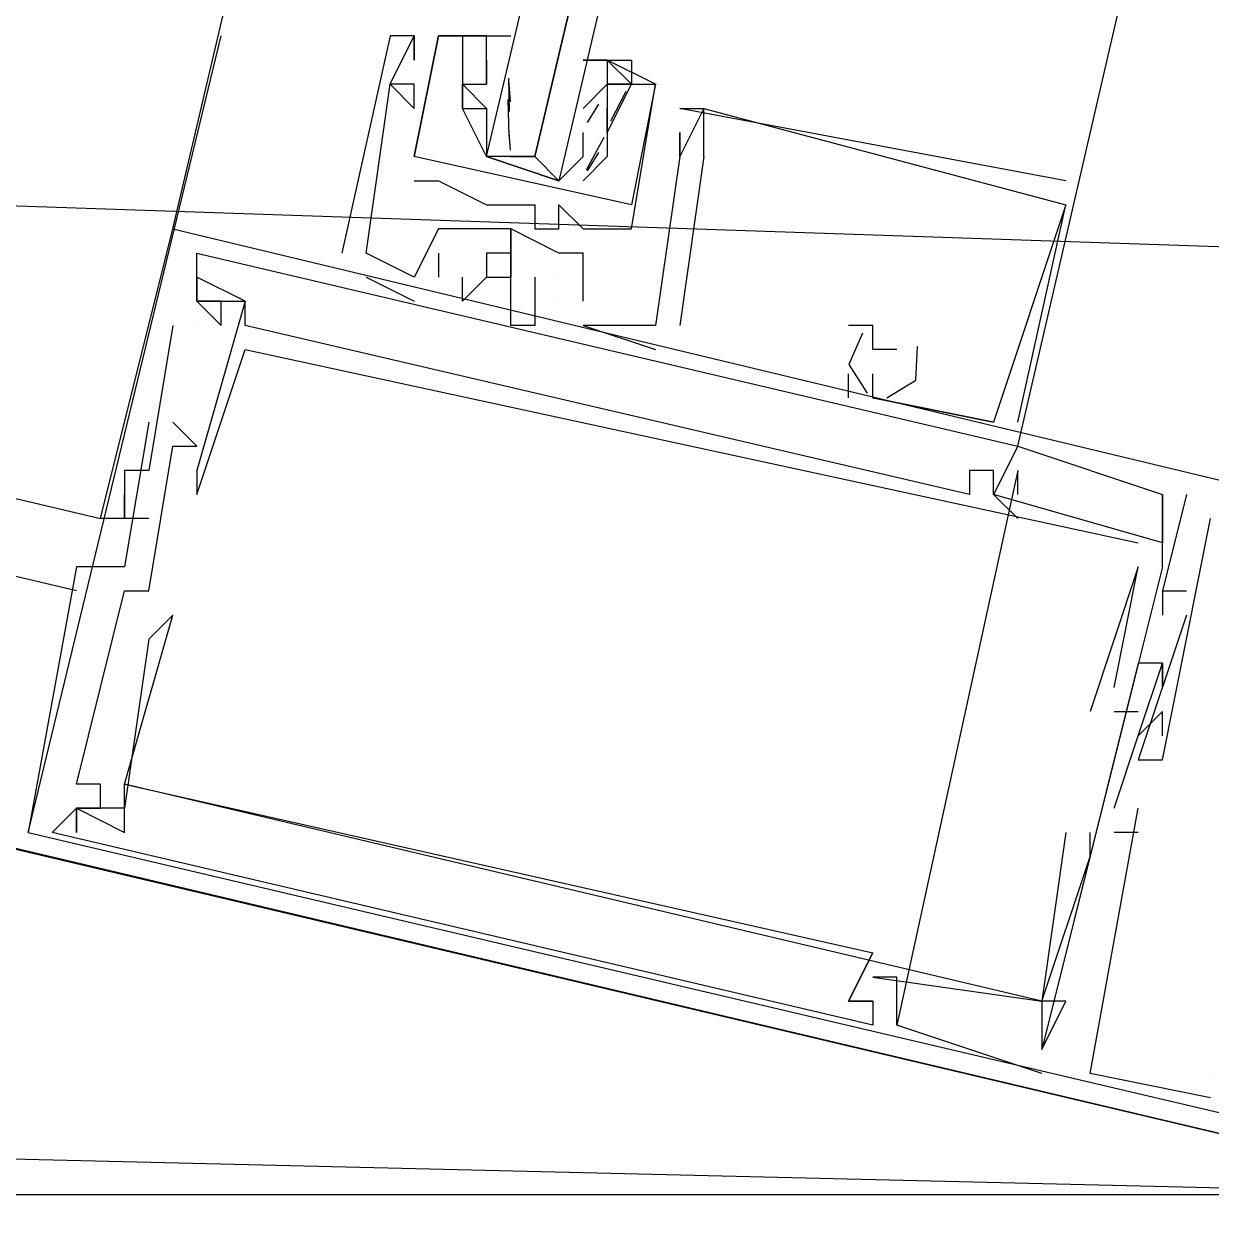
# Model space of a CAD drawing. Header units: feet. Extents: x -84 to 198, y -22 to 181.
# Drawn here: x 119.038 to 119.694, y 40.873 to 41.531 of the extents above; entities that cross this region are included whole.
import ezdxf

# ---------------------------------------------------------------- set-up
doc = ezdxf.new("R2010")
doc.units = ezdxf.units.FT
for name, color, linetype in [('A-AREA-UNIDAD', 30, 'CONTINUOUS'), ('A-LINEA', 7, 'CONTINUOUS'), ('A-MURO-CONCRETO', 8, 'CONTINUOUS')]:
    doc.layers.add(name, color=color, linetype=linetype)

msp = doc.modelspace()

# ---------------------------------------------------------------- linework, layer by layer
at = {"layer": 'A-AREA-UNIDAD'}
msp.add_lwpolyline([(106.912, 44.2844), (118.752, 41.44), (119.808, 41.4044), (119.84, 40.32), (119.392, 38.56), (125.872, 37.0489), (126.032, 36.8), (128.192, 40.8), (129.792, 45.4933), (130.48, 49.2444), (130.64, 53.8844), (130.32, 57.0844), (129.28, 61.8489), (128.928, 64.9244), (128.992, 69.2444), (129.6, 72.8889), (128.8, 72.8889), (118.048, 75.4133), (118, 75.6444), (117.472, 75.7689), (116.24, 75.68), (104.08, 78.5244)], dxfattribs=at)
at = {"layer": 'A-LINEA'}
for p, q in [((119.12, 41.4178), (120.8533, 48.7911)), ((106.2933, 44.2844), (119.08, 41.2578)), ((119.0667, 41.2178), (106.2267, 44.2444)), ((119.04, 41.0844), (119.1467, 41.5244)), ((119.24, 41.5244), (119.24, 41.5244)), ((119.24, 41.5244), (119.24, 41.5244)), ((119.24, 41.5244), (119.24, 41.5244)), ((119.2533, 41.5244), (119.2533, 41.5244)), ((119.2533, 41.5244), (119.2533, 41.5244)), ((119.2533, 41.5244), (119.2533, 41.5244)), ((119.2533, 41.5244), (119.2533, 41.5244)), ((119.2533, 41.5244), (119.2533, 41.5244)), ((119.2533, 41.5244), (119.2533, 41.5244)), ((119.2667, 41.5244), (119.2667, 41.5244)), ((119.2667, 41.5244), (119.2667, 41.5244)), ((119.2667, 41.5244), (119.2667, 41.5244)), ((119.2667, 41.5244), (119.2667, 41.5244)), ((119.28, 41.5244), (119.28, 41.5244)), ((119.28, 41.5244), (119.28, 41.5244)), ((119.2933, 41.5244), (119.2933, 41.5244)), ((119.2933, 41.5244), (119.2933, 41.5244)), ((119.2533, 41.5111), (119.2533, 41.5111)), ((119.2533, 41.5111), (119.2533, 41.5111)), ((119.2533, 41.5111), (119.2533, 41.5111)), ((119.2933, 41.5111), (119.2933, 41.5111)), ((119.2933, 41.5111), (119.2933, 41.4978)), ((119.2933, 41.5111), (119.2933, 41.5111)), ((119.3067, 41.5111), (119.3067, 41.5111)), ((119.36, 41.5111), (119.36, 41.5111)), ((119.36, 41.5111), (119.36, 41.5111)), ((119.3065, 41.488), (119.3055, 41.4999)), ((119.3059, 41.4827), (119.3056, 41.501)), ((119.24, 41.4978), (119.24, 41.4978)), ((119.24, 41.4978), (119.24, 41.4978)), ((119.24, 41.4978), (119.24, 41.4978)), ((119.24, 41.4978), (119.24, 41.4978)), ((119.24, 41.4978), (119.24, 41.4978)), ((119.24, 41.4978), (119.24, 41.4978)), ((119.2533, 41.4978), (119.2533, 41.4978)), ((119.2533, 41.4978), (119.2533, 41.4978)), ((119.2533, 41.4978), (119.2533, 41.4978)), ((119.28, 41.4978), (119.28, 41.4978)), ((119.28, 41.4978), (119.28, 41.4978)), ((119.2933, 41.4978), (119.2933, 41.4978)), ((119.2933, 41.4978), (119.2933, 41.4978)), ((119.3067, 41.4978), (119.3067, 41.4978)), ((119.3467, 41.4844), (119.36, 41.4978)), ((119.36, 41.4978), (119.36, 41.4978)), ((119.36, 41.4978), (119.36, 41.4978)), ((119.36, 41.4978), (119.36, 41.4978)), ((119.3703, 41.4937), (119.3618, 41.4774)), ((119.3733, 41.4978), (119.3733, 41.4978)), ((119.3733, 41.4978), (119.3733, 41.4978)), ((119.3867, 41.4978), (119.3867, 41.4978)), ((119.3867, 41.4978), (119.3867, 41.4978)), ((119.3867, 41.4978), (119.3867, 41.4978)), ((119.3867, 41.4978), (119.3867, 41.4978)), ((119.3058, 41.4689), (119.3052, 41.4893)), ((119.3551, 41.4867), (119.3489, 41.4765)), ((119.2533, 41.4844), (119.2533, 41.4844)), ((119.2533, 41.4844), (119.2533, 41.4844)), ((119.2533, 41.4844), (119.2533, 41.4844)), ((119.28, 41.4844), (119.28, 41.4844)), ((119.28, 41.4844), (119.28, 41.4844)), ((119.3467, 41.4844), (119.3467, 41.4844)), ((119.36, 41.4844), (119.36, 41.4844)), ((119.36, 41.4844), (119.36, 41.4844)), ((119.36, 41.4844), (119.36, 41.4844)), ((119.36, 41.4844), (119.36, 41.4844)), ((119.4, 41.4844), (119.4, 41.4844)), ((119.4, 41.4844), (119.4, 41.4844)), ((119.4, 41.4844), (119.4, 41.4844)), ((119.4133, 41.4844), (119.4133, 41.4844)), ((119.4133, 41.4844), (119.4133, 41.4844)), ((119.4133, 41.4844), (119.4133, 41.4844)), ((119.4133, 41.4844), (119.4133, 41.4844)), ((119.4133, 41.4844), (119.4133, 41.4844)), ((119.4133, 41.4844), (119.4133, 41.4844)), ((119.3065, 41.4613), (119.3055, 41.4732)), ((119.2933, 41.4711), (119.2933, 41.4711)), ((119.358, 41.4683), (119.3484, 41.4503)), ((119.36, 41.4711), (119.36, 41.4711)), ((119.36, 41.4711), (119.36, 41.4711)), ((119.36, 41.4711), (119.36, 41.4711)), ((119.36, 41.4711), (119.36, 41.4711)), ((119.36, 41.4711), (119.36, 41.4711)), ((119.36, 41.4711), (119.36, 41.4711)), ((119.4, 41.4711), (119.4, 41.4711)), ((119.4, 41.4711), (119.4, 41.4711)), ((119.4, 41.4711), (119.4, 41.4711)), ((119.3551, 41.46), (119.3489, 41.4498)), ((119.2533, 41.4578), (119.2533, 41.4578)), ((119.2533, 41.4578), (119.2533, 41.4578)), ((119.2533, 41.4578), (119.2533, 41.4578)), ((119.2533, 41.4578), (119.2533, 41.4578)), ((119.3067, 41.4578), (119.32, 41.4578)), ((119.3467, 41.4578), (119.3467, 41.4578)), ((119.36, 41.4578), (119.36, 41.4578)), ((119.36, 41.4578), (119.36, 41.4578)), ((119.36, 41.4578), (119.36, 41.4578)), ((119.36, 41.4578), (119.36, 41.4578)), ((119.4133, 41.4578), (119.4, 41.3644)), ((119.4, 41.4578), (119.4, 41.4578)), ((119.4, 41.4578), (119.4, 41.4578)), ((119.4, 41.4578), (119.4, 41.4578)), ((119.4133, 41.4578), (119.4, 41.3644)), ((119.4, 41.4578), (119.4, 41.4578)), ((119.4, 41.4578), (119.4, 41.4578)), ((119.4, 41.4578), (119.4, 41.4578)), ((119.4133, 41.4578), (119.4, 41.3644)), ((119.4, 41.4578), (119.4, 41.4578)), ((119.4, 41.4578), (119.4, 41.4578)), ((119.4, 41.4578), (119.4, 41.4578)), ((119.4133, 41.4578), (119.4133, 41.4578)), ((119.4133, 41.4578), (119.4133, 41.4578)), ((119.4133, 41.4578), (119.4133, 41.4578)), ((119.2533, 41.4444), (119.2533, 41.4444)), ((119.2533, 41.4444), (119.2533, 41.4444)), ((119.2667, 41.4444), (119.2667, 41.4444)), ((119.2667, 41.4444), (119.2667, 41.4444)), ((119.6133, 41.4444), (119.6133, 41.4444)), ((119.6133, 41.4444), (119.6133, 41.4444)), ((119.6133, 41.4444), (119.6133, 41.4444)), ((119.2933, 41.4311), (119.2933, 41.4311)), ((119.2933, 41.4311), (119.2933, 41.4311)), ((119.32, 41.4311), (119.32, 41.4311)), ((119.32, 41.4311), (119.32, 41.4311)), ((119.3333, 41.4311), (119.3333, 41.4311)), ((119.3333, 41.4311), (119.3333, 41.4311)), ((119.5867, 41.3111), (119.6133, 41.4311)), ((119.5867, 41.3111), (119.6133, 41.4311)), ((119.5867, 41.3111), (119.6133, 41.4311)), ((119.6133, 41.4311), (119.6133, 41.4311)), ((119.6133, 41.4311), (119.6133, 41.4311)), ((119.6133, 41.4311), (119.6133, 41.4311)), ((119.6133, 41.4311), (119.6133, 41.4311)), ((119.6133, 41.4311), (119.6133, 41.4311)), ((119.6133, 41.4311), (119.6133, 41.4311)), ((119.12, 41.4178), (119.12, 41.4178)), ((119.12, 41.4178), (119.12, 41.4178)), ((119.12, 41.4178), (119.12, 41.4178)), ((119.2667, 41.4178), (119.2667, 41.4178)), ((119.2667, 41.4178), (119.2667, 41.4178)), ((119.2667, 41.4178), (119.2667, 41.4178)), ((119.28, 41.4178), (119.28, 41.4178)), ((119.28, 41.4178), (119.28, 41.4178)), ((119.28, 41.4178), (119.28, 41.4178)), ((119.3067, 41.4178), (119.3067, 41.4178)), ((119.3067, 41.4178), (119.3067, 41.4178)), ((119.3067, 41.4178), (119.3067, 41.4178)), ((119.3067, 41.4178), (119.3067, 41.4178)), ((119.3067, 41.4178), (119.3067, 41.4178)), ((119.3067, 41.4178), (119.3067, 41.4178)), ((119.32, 41.4178), (119.32, 41.4178)), ((119.32, 41.4178), (119.32, 41.4178)), ((119.3333, 41.4178), (119.3333, 41.4178)), ((119.3333, 41.4178), (119.3333, 41.4178)), ((119.3467, 41.4178), (119.3467, 41.4178)), ((119.3467, 41.4178), (119.3467, 41.4178)), ((119.3733, 41.4178), (119.3733, 41.4178)), ((119.3733, 41.4178), (119.3733, 41.4178)), ((119.2133, 41.4044), (119.2133, 41.4044)), ((119.2133, 41.4044), (119.2133, 41.4044)), ((119.2133, 41.4044), (119.2133, 41.4044)), ((119.2267, 41.4044), (119.2267, 41.4044)), ((119.2267, 41.4044), (119.2267, 41.4044)), ((119.2267, 41.4044), (119.2267, 41.4044)), ((119.2667, 41.4044), (119.2667, 41.3911)), ((119.2667, 41.4044), (119.2667, 41.4044)), ((119.2667, 41.4044), (119.2667, 41.3911)), ((119.2667, 41.4044), (119.2667, 41.4044)), ((119.2667, 41.4044), (119.2667, 41.3911)), ((119.2667, 41.4044), (119.2667, 41.4044)), ((119.3067, 41.4044), (119.3067, 41.4044)), ((119.3067, 41.4044), (119.3067, 41.4044)), ((119.3067, 41.4044), (119.3067, 41.4044)), ((119.3333, 41.4044), (119.3333, 41.4044)), ((119.3333, 41.4044), (119.3333, 41.4044)), ((119.3333, 41.4044), (119.3333, 41.4044)), ((119.3467, 41.4044), (119.3467, 41.4044)), ((119.3467, 41.4044), (119.3467, 41.4044)), ((119.3467, 41.4044), (119.3467, 41.4044)), ((119.1333, 41.3911), (119.1333, 41.3911)), ((119.1333, 41.3911), (119.1333, 41.3911)), ((119.1333, 41.3911), (119.1333, 41.3911)), ((119.2267, 41.3911), (119.2267, 41.3911)), ((119.2267, 41.3911), (119.2267, 41.3911)), ((119.2267, 41.3911), (119.2267, 41.3911)), ((119.2533, 41.3911), (119.2533, 41.3911)), ((119.2533, 41.3911), (119.2533, 41.3911)), ((119.2533, 41.3911), (119.2533, 41.3911)), ((119.2533, 41.3911), (119.2533, 41.3911)), ((119.2533, 41.3911), (119.2533, 41.3911)), ((119.2533, 41.3911), (119.2533, 41.3911)), ((119.2667, 41.3911), (119.2667, 41.3911)), ((119.2667, 41.3911), (119.2667, 41.3911)), ((119.2667, 41.3911), (119.2667, 41.3911)), ((119.28, 41.3911), (119.28, 41.3911)), ((119.28, 41.3911), (119.28, 41.3911)), ((119.28, 41.3911), (119.28, 41.3911)), ((119.2933, 41.3911), (119.2933, 41.3911)), ((119.2933, 41.3911), (119.2933, 41.3911)), ((119.2933, 41.3911), (119.2933, 41.3911)), ((119.3067, 41.3911), (119.3067, 41.3911)), ((119.3067, 41.3911), (119.3067, 41.3911)), ((119.3067, 41.3911), (119.3067, 41.3911)), ((119.32, 41.3911), (119.32, 41.3911)), ((119.32, 41.3911), (119.32, 41.3911)), ((119.32, 41.3911), (119.32, 41.3911)), ((119.3333, 41.3911), (119.3333, 41.3911)), ((119.3333, 41.3911), (119.3333, 41.3911)), ((119.3333, 41.3911), (119.3333, 41.3911)), ((119.1333, 41.3778), (119.1333, 41.3778)), ((119.1333, 41.3778), (119.1333, 41.3778)), ((119.1333, 41.3778), (119.1333, 41.3778)), ((119.1333, 41.3778), (119.1333, 41.3778)), ((119.1333, 41.3778), (119.1333, 41.3778)), ((119.1333, 41.3778), (119.1333, 41.3778)), ((119.1333, 41.3778), (119.1333, 41.3778)), ((119.1333, 41.3778), (119.1333, 41.3778)), ((119.1333, 41.3778), (119.1333, 41.3778)), ((119.1467, 41.3778), (119.1467, 41.3778)), ((119.1467, 41.3778), (119.1467, 41.3778)), ((119.1467, 41.3778), (119.1467, 41.3778)), ((119.16, 41.3778), (119.16, 41.3778)), ((119.16, 41.3778), (119.16, 41.3778)), ((119.16, 41.3778), (119.16, 41.3778)), ((119.16, 41.3778), (119.16, 41.3778)), ((119.16, 41.3778), (119.16, 41.3778)), ((119.16, 41.3778), (119.16, 41.3778)), ((119.2533, 41.3778), (119.2533, 41.3778)), ((119.2533, 41.3778), (119.2533, 41.3778)), ((119.2533, 41.3778), (119.2533, 41.3778)), ((119.28, 41.3778), (119.28, 41.3778)), ((119.28, 41.3778), (119.28, 41.3778)), ((119.28, 41.3778), (119.28, 41.3778)), ((119.3067, 41.3778), (119.3067, 41.3778)), ((119.3067, 41.3778), (119.3067, 41.3778)), ((119.3067, 41.3778), (119.3067, 41.3778)), ((119.3333, 41.3778), (119.3333, 41.3778)), ((119.3333, 41.3778), (119.3333, 41.3778)), ((119.3333, 41.3778), (119.3333, 41.3778)), ((119.3333, 41.3778), (119.3333, 41.3778)), ((119.3333, 41.3778), (119.3333, 41.3778)), ((119.3333, 41.3778), (119.3333, 41.3778)), ((119.3467, 41.3778), (119.3467, 41.3778)), ((119.3467, 41.3778), (119.3467, 41.3778)), ((119.3467, 41.3778), (119.3467, 41.3778)), ((119.12, 41.3644), (119.12, 41.3644)), ((119.12, 41.3644), (119.12, 41.3644)), ((119.12, 41.3644), (119.12, 41.3644)), ((119.1333, 41.3644), (119.1333, 41.3644)), ((119.1333, 41.3644), (119.1333, 41.3644)), ((119.1333, 41.3644), (119.1333, 41.3644)), ((119.1467, 41.3644), (119.1467, 41.3644)), ((119.1467, 41.3644), (119.1467, 41.3644)), ((119.1467, 41.3644), (119.1467, 41.3644)), ((119.16, 41.3644), (119.16, 41.3644)), ((119.16, 41.3644), (119.16, 41.3644)), ((119.16, 41.3644), (119.16, 41.3644)), ((119.3067, 41.3644), (119.3067, 41.3644)), ((119.3067, 41.3644), (119.3067, 41.3644)), ((119.3067, 41.3644), (119.3067, 41.3644)), ((119.32, 41.3644), (119.32, 41.3644)), ((119.32, 41.3644), (119.32, 41.3644)), ((119.32, 41.3644), (119.32, 41.3644)), ((119.3467, 41.3644), (119.3467, 41.3644)), ((119.3467, 41.3644), (119.3467, 41.3644)), ((119.3467, 41.3644), (119.3467, 41.3644)), ((119.3467, 41.3644), (119.3467, 41.3644)), ((119.3467, 41.3644), (119.3467, 41.3644)), ((119.3467, 41.3644), (119.3467, 41.3644)), ((119.3867, 41.3644), (119.3867, 41.3644)), ((119.3867, 41.3644), (119.3867, 41.3644)), ((119.3867, 41.3644), (119.3867, 41.3644)), ((119.3867, 41.3644), (119.3867, 41.3644)), ((119.3867, 41.3644), (119.3867, 41.3644)), ((119.3867, 41.3644), (119.3867, 41.3644)), ((119.4, 41.3644), (119.4, 41.3644)), ((119.4, 41.3644), (119.4, 41.3644)), ((119.4, 41.3644), (119.4, 41.3644)), ((119.4933, 41.3644), (119.4933, 41.3644)), ((119.4933, 41.3644), (119.4933, 41.3644)), ((119.4933, 41.3644), (119.4933, 41.3644)), ((119.5067, 41.3644), (119.5067, 41.3644)), ((119.5067, 41.3644), (119.5067, 41.3644)), ((119.5067, 41.3644), (119.5067, 41.3644)), ((119.16, 41.3511), (119.16, 41.3511)), ((119.16, 41.3511), (119.16, 41.3511)), ((119.16, 41.3511), (119.16, 41.3511)), ((119.3867, 41.3511), (119.3867, 41.3511)), ((119.3867, 41.3511), (119.3867, 41.3511)), ((119.3867, 41.3511), (119.3867, 41.3511)), ((119.5067, 41.3511), (119.5067, 41.3511)), ((119.5067, 41.3511), (119.5067, 41.3511)), ((119.5067, 41.3511), (119.5067, 41.3511)), ((119.52, 41.3511), (119.52, 41.3511)), ((119.52, 41.3511), (119.52, 41.3511)), ((119.52, 41.3511), (119.52, 41.3511)), ((119.4933, 41.3244), (119.4933, 41.3378)), ((119.4933, 41.3378), (119.4933, 41.3378)), ((119.4933, 41.3244), (119.4933, 41.3378)), ((119.4933, 41.3378), (119.4933, 41.3378)), ((119.4933, 41.3244), (119.4933, 41.3378)), ((119.4933, 41.3378), (119.4933, 41.3378)), ((119.5067, 41.3378), (119.5067, 41.3378)), ((119.5067, 41.3378), (119.5067, 41.3378)), ((119.5067, 41.3378), (119.5067, 41.3378)), ((119.4933, 41.3244), (119.4933, 41.3244)), ((119.4933, 41.3244), (119.4933, 41.3244)), ((119.4933, 41.3244), (119.4933, 41.3244)), ((119.5067, 41.3244), (119.5733, 41.3111)), ((119.5067, 41.3244), (119.5067, 41.3244)), ((119.5067, 41.3244), (119.5067, 41.3244)), ((119.5067, 41.3244), (119.5733, 41.3111)), ((119.5067, 41.3244), (119.5067, 41.3244)), ((119.5067, 41.3244), (119.5067, 41.3244)), ((119.5067, 41.3244), (119.5733, 41.3111)), ((119.5067, 41.3244), (119.5067, 41.3244)), ((119.5067, 41.3244), (119.5067, 41.3244)), ((119.1067, 41.3111), (119.1067, 41.3111)), ((119.1067, 41.3111), (119.1067, 41.3111)), ((119.1067, 41.3111), (119.1067, 41.3111)), ((119.12, 41.3111), (119.12, 41.3111)), ((119.12, 41.3111), (119.12, 41.3111)), ((119.12, 41.3111), (119.12, 41.3111)), ((119.5733, 41.3111), (119.5733, 41.3111)), ((119.5733, 41.3111), (119.5733, 41.3111)), ((119.5733, 41.3111), (119.5733, 41.3111)), ((119.5733, 41.3111), (119.5733, 41.3111)), ((119.5733, 41.3111), (119.5733, 41.3111)), ((119.5733, 41.3111), (119.5733, 41.3111)), ((119.5867, 41.3111), (119.5867, 41.3111)), ((119.5867, 41.3111), (119.5867, 41.3111)), ((119.5867, 41.3111), (119.5867, 41.3111)), ((119.12, 41.2978), (119.12, 41.2978)), ((119.12, 41.2978), (119.12, 41.2978)), ((119.12, 41.2978), (119.12, 41.2978)), ((119.1333, 41.2978), (119.1333, 41.2978)), ((119.1333, 41.2978), (119.1333, 41.2978)), ((119.1333, 41.2978), (119.1333, 41.2978)), ((119.5867, 41.2978), (119.6667, 41.2711)), ((119.5867, 41.2978), (119.5867, 41.2978)), ((119.5867, 41.2978), (119.5867, 41.2978)), ((119.5867, 41.2978), (119.6667, 41.2711)), ((119.5867, 41.2978), (119.5867, 41.2978)), ((119.5867, 41.2978), (119.5867, 41.2978)), ((119.5867, 41.2978), (119.6667, 41.2711)), ((119.5867, 41.2978), (119.5867, 41.2978)), ((119.5867, 41.2978), (119.5867, 41.2978)), ((119.0933, 41.2844), (119.0933, 41.2844)), ((119.0933, 41.2844), (119.0933, 41.2844)), ((119.0933, 41.2844), (119.0933, 41.2844)), ((119.1067, 41.2844), (119.1067, 41.2844)), ((119.1067, 41.2844), (119.1067, 41.2844)), ((119.1067, 41.2844), (119.1067, 41.2844)), ((119.1333, 41.2844), (119.1333, 41.2844)), ((119.1333, 41.2844), (119.1333, 41.2844)), ((119.1333, 41.2844), (119.1333, 41.2844)), ((119.5867, 41.2844), (119.52, 40.9778)), ((119.5867, 41.2844), (119.52, 40.9778)), ((119.5867, 41.2844), (119.52, 40.9778)), ((119.56, 41.2844), (119.56, 41.2844)), ((119.56, 41.2844), (119.56, 41.2844)), ((119.56, 41.2844), (119.56, 41.2844)), ((119.5733, 41.2844), (119.5733, 41.2844)), ((119.5733, 41.2844), (119.5733, 41.2844)), ((119.5733, 41.2844), (119.5733, 41.2844)), ((119.5733, 41.2844), (119.5733, 41.2844)), ((119.5733, 41.2844), (119.5733, 41.2844)), ((119.5733, 41.2844), (119.5733, 41.2844)), ((119.5867, 41.2711), (119.5867, 41.2844)), ((119.5867, 41.2844), (119.5867, 41.2844)), ((119.5867, 41.2711), (119.5867, 41.2844)), ((119.5867, 41.2844), (119.5867, 41.2844)), ((119.5867, 41.2711), (119.5867, 41.2844)), ((119.5867, 41.2844), (119.5867, 41.2844)), ((119.0933, 41.2711), (119.0933, 41.2711)), ((119.0933, 41.2711), (119.0933, 41.2711)), ((119.0933, 41.2711), (119.0933, 41.2711)), ((119.1333, 41.2711), (119.1333, 41.2711)), ((119.1333, 41.2711), (119.1333, 41.2711)), ((119.1333, 41.2711), (119.1333, 41.2711)), ((119.56, 41.2711), (119.56, 41.2711)), ((119.56, 41.2711), (119.56, 41.2711)), ((119.56, 41.2711), (119.56, 41.2711)), ((119.5733, 41.2711), (119.5733, 41.2711)), ((119.5733, 41.2711), (119.5733, 41.2711)), ((119.5733, 41.2711), (119.5733, 41.2711)), ((119.5733, 41.2711), (119.5733, 41.2711)), ((119.5733, 41.2711), (119.5733, 41.2711)), ((119.5733, 41.2711), (119.5733, 41.2711)), ((119.5733, 41.2711), (119.5733, 41.2711)), ((119.5733, 41.2711), (119.5733, 41.2711)), ((119.5733, 41.2711), (119.5733, 41.2711)), ((119.5867, 41.2711), (119.5867, 41.2711)), ((119.5867, 41.2711), (119.5867, 41.2711)), ((119.5867, 41.2711), (119.5867, 41.2711)), ((119.6667, 41.2711), (119.6667, 41.2711)), ((119.6667, 41.2311), (119.6667, 41.2711)), ((119.6667, 41.2711), (119.6667, 41.2711)), ((119.6667, 41.2711), (119.6667, 41.2711)), ((119.6667, 41.2711), (119.6667, 41.2711)), ((119.6667, 41.2311), (119.6667, 41.2711)), ((119.6667, 41.2711), (119.6667, 41.2711)), ((119.6667, 41.2711), (119.6667, 41.2711)), ((119.6667, 41.2711), (119.6667, 41.2711)), ((119.6667, 41.2311), (119.6667, 41.2711)), ((119.6667, 41.2711), (119.6667, 41.2711)), ((119.6667, 41.2711), (119.6667, 41.2711)), ((119.68, 41.2711), (119.68, 41.2711)), ((119.68, 41.2711), (119.68, 41.2711)), ((119.68, 41.2711), (119.68, 41.2711)), ((119.08, 41.2578), (119.08, 41.2578)), ((119.08, 41.2578), (119.08, 41.2578)), ((119.08, 41.2578), (119.08, 41.2578)), ((119.0933, 41.2578), (119.0933, 41.2578)), ((119.0933, 41.2578), (119.0933, 41.2578)), ((119.0933, 41.2578), (119.0933, 41.2578)), ((119.0933, 41.2578), (119.0933, 41.2578)), ((119.0933, 41.2578), (119.0933, 41.2578)), ((119.0933, 41.2578), (119.0933, 41.2578)), ((119.1067, 41.2578), (119.1067, 41.2578)), ((119.1067, 41.2578), (119.1067, 41.2578)), ((119.1067, 41.2578), (119.1067, 41.2578)), ((119.5867, 41.2578), (119.5867, 41.2578)), ((119.5867, 41.2578), (119.5867, 41.2578)), ((119.5867, 41.2578), (119.5867, 41.2578)), ((119.6933, 41.2578), (119.6933, 41.2578)), ((119.6933, 41.2578), (119.6933, 41.2578)), ((119.6933, 41.2578), (119.6933, 41.2578)), ((119.6533, 41.2444), (119.6533, 41.2444)), ((119.6533, 41.2444), (119.6533, 41.2444)), ((119.6533, 41.2444), (119.6533, 41.2444)), ((119.6667, 41.2444), (119.6667, 41.2444)), ((119.6667, 41.2444), (119.6667, 41.2444)), ((119.6667, 41.2444), (119.6667, 41.2444)), ((119.0667, 41.2311), (119.0667, 41.2311)), ((119.0667, 41.2311), (119.0667, 41.2311)), ((119.0667, 41.2311), (119.0667, 41.2311)), ((119.0933, 41.2311), (119.0933, 41.2311)), ((119.0933, 41.2311), (119.0933, 41.2311)), ((119.0933, 41.2311), (119.0933, 41.2311)), ((119.6667, 41.2311), (119.6, 40.9644)), ((119.6667, 41.2311), (119.6, 40.9644)), ((119.6667, 41.2311), (119.6, 40.9644)), ((119.6533, 41.2311), (119.6267, 41.1511)), ((119.6533, 41.2311), (119.6267, 41.1511)), ((119.6533, 41.2311), (119.6267, 41.1511)), ((119.64, 41.1644), (119.6533, 41.2311)), ((119.64, 41.1644), (119.6533, 41.2311)), ((119.64, 41.1644), (119.6533, 41.2311)), ((119.6533, 41.2311), (119.6533, 41.2311)), ((119.6533, 41.2311), (119.6533, 41.2311)), ((119.6533, 41.2311), (119.6533, 41.2311)), ((119.6533, 41.2311), (119.6533, 41.2311)), ((119.6533, 41.2311), (119.6533, 41.2311)), ((119.6533, 41.2311), (119.6533, 41.2311)), ((119.6667, 41.2311), (119.6667, 41.2311)), ((119.6667, 41.2311), (119.6667, 41.2311)), ((119.6667, 41.2311), (119.6667, 41.2311)), ((119.0933, 41.2178), (119.0933, 41.2178)), ((119.0933, 41.2178), (119.0933, 41.2178)), ((119.0933, 41.2178), (119.0933, 41.2178)), ((119.1067, 41.2178), (119.1067, 41.2178)), ((119.1067, 41.2178), (119.1067, 41.2178)), ((119.1067, 41.2178), (119.1067, 41.2178)), ((119.6667, 41.2178), (119.68, 41.2178)), ((119.6667, 41.2178), (119.6667, 41.2178)), ((119.6667, 41.2178), (119.6667, 41.2178)), ((119.6667, 41.2178), (119.68, 41.2178)), ((119.6667, 41.2178), (119.6667, 41.2178)), ((119.6667, 41.2178), (119.6667, 41.2178)), ((119.6667, 41.2178), (119.68, 41.2178)), ((119.6667, 41.2178), (119.6667, 41.2178)), ((119.6667, 41.2178), (119.6667, 41.2178)), ((119.68, 41.2178), (119.68, 41.2178)), ((119.68, 41.2178), (119.68, 41.2178)), ((119.68, 41.2178), (119.68, 41.2178)), ((119.12, 41.2044), (119.12, 41.2044)), ((119.12, 41.2044), (119.12, 41.2044)), ((119.12, 41.2044), (119.12, 41.2044)), ((119.6667, 41.2044), (119.6667, 41.2044)), ((119.6667, 41.2044), (119.6667, 41.2044)), ((119.6667, 41.2044), (119.6667, 41.2044)), ((119.68, 41.2044), (119.68, 41.2044)), ((119.68, 41.2044), (119.68, 41.2044)), ((119.68, 41.2044), (119.68, 41.2044)), ((119.1067, 41.1911), (119.1067, 41.1911)), ((119.1067, 41.1911), (119.1067, 41.1911)), ((119.1067, 41.1911), (119.1067, 41.1911)), ((119.6533, 41.1778), (119.6533, 41.1778)), ((119.6533, 41.1778), (119.6533, 41.1778)), ((119.6533, 41.1778), (119.6533, 41.1778)), ((119.6667, 41.1778), (119.6667, 41.1778)), ((119.6667, 41.1778), (119.6667, 41.1778)), ((119.6667, 41.1778), (119.6667, 41.1778)), ((119.6667, 41.1778), (119.6667, 41.1778)), ((119.6667, 41.1778), (119.6667, 41.1778)), ((119.6667, 41.1778), (119.6667, 41.1778)), ((119.64, 41.1644), (119.64, 41.1644)), ((119.64, 41.1644), (119.64, 41.1644)), ((119.64, 41.1644), (119.64, 41.1644)), ((119.6667, 41.1644), (119.6667, 41.1644)), ((119.6667, 41.1644), (119.6667, 41.1644)), ((119.6667, 41.1644), (119.6667, 41.1644)), ((119.6267, 41.1511), (119.6267, 41.1511)), ((119.6267, 41.1511), (119.6267, 41.1511)), ((119.6267, 41.1511), (119.6267, 41.1511)), ((119.64, 41.1511), (119.64, 41.1511)), ((119.64, 41.1511), (119.64, 41.1511)), ((119.64, 41.1511), (119.64, 41.1511)), ((119.6533, 41.1511), (119.6533, 41.1511)), ((119.6533, 41.1511), (119.6533, 41.1511)), ((119.6533, 41.1511), (119.6533, 41.1511)), ((119.6533, 41.1511), (119.6533, 41.1511)), ((119.6533, 41.1511), (119.6533, 41.1511)), ((119.6533, 41.1511), (119.6533, 41.1511)), ((119.6667, 41.1378), (119.6667, 41.1511)), ((119.6667, 41.1511), (119.6667, 41.1511)), ((119.6667, 41.1378), (119.6667, 41.1511)), ((119.6667, 41.1511), (119.6667, 41.1511)), ((119.6667, 41.1378), (119.6667, 41.1511)), ((119.6667, 41.1511), (119.6667, 41.1511)), ((119.64, 41.0978), (119.6533, 41.1378)), ((119.64, 41.0978), (119.6533, 41.1378)), ((119.64, 41.0978), (119.6533, 41.1378)), ((119.6533, 41.1378), (119.6533, 41.1378)), ((119.6533, 41.1378), (119.6533, 41.1378)), ((119.6533, 41.1378), (119.6533, 41.1378)), ((119.6533, 41.1378), (119.6533, 41.1378)), ((119.6533, 41.1378), (119.6533, 41.1378)), ((119.6533, 41.1378), (119.6533, 41.1378)), ((119.6667, 41.1378), (119.6667, 41.1378)), ((119.6667, 41.1378), (119.6667, 41.1378)), ((119.6667, 41.1378), (119.6667, 41.1378)), ((119.6533, 41.1244), (119.6533, 41.1244)), ((119.6533, 41.1244), (119.6533, 41.1244)), ((119.6533, 41.1244), (119.6533, 41.1244)), ((119.6667, 41.1244), (119.6667, 41.1244)), ((119.6667, 41.1244), (119.6667, 41.1244)), ((119.6667, 41.1244), (119.6667, 41.1244)), ((119.0667, 41.1111), (119.0667, 41.1111)), ((119.0667, 41.1111), (119.0667, 41.1111)), ((119.0667, 41.1111), (119.0667, 41.1111)), ((119.08, 41.1111), (119.08, 41.1111)), ((119.08, 41.1111), (119.08, 41.1111)), ((119.08, 41.1111), (119.08, 41.1111)), ((119.0933, 41.1111), (119.0933, 41.1111)), ((119.0933, 41.1111), (119.0933, 41.1111)), ((119.0933, 41.1111), (119.0933, 41.1111)), ((119.0933, 41.1111), (119.0933, 41.1111)), ((119.0933, 41.1111), (119.0933, 41.1111)), ((119.0933, 41.1111), (119.0933, 41.1111)), ((119.0667, 41.0978), (119.0667, 41.0978)), ((119.0667, 41.0978), (119.0667, 41.0978)), ((119.0667, 41.0978), (119.0667, 41.0978)), ((119.0667, 41.0978), (119.0667, 41.0978)), ((119.0667, 41.0978), (119.0667, 41.0978)), ((119.0667, 41.0978), (119.0667, 41.0978)), ((119.0667, 41.0978), (119.0667, 41.0978)), ((119.0667, 41.0978), (119.0667, 41.0978)), ((119.0667, 41.0978), (119.0667, 41.0978)), ((119.08, 41.0978), (119.08, 41.0978)), ((119.08, 41.0978), (119.08, 41.0978)), ((119.08, 41.0978), (119.08, 41.0978)), ((119.0933, 41.0978), (119.0933, 41.0978)), ((119.0933, 41.0978), (119.0933, 41.0978)), ((119.0933, 41.0978), (119.0933, 41.0978)), ((119.64, 41.0978), (119.64, 41.0978)), ((119.64, 41.0978), (119.64, 41.0978)), ((119.64, 41.0978), (119.64, 41.0978)), ((119.6533, 41.0978), (119.6533, 41.0978)), ((119.6533, 41.0978), (119.6533, 41.0978)), ((119.6533, 41.0978), (119.6533, 41.0978)), ((119.04, 41.0844), (119.04, 41.0844)), ((119.04, 41.0844), (119.04, 41.0844)), ((119.04, 41.0844), (119.04, 41.0844)), ((119.0533, 41.0844), (119.0533, 41.0844)), ((119.0533, 41.0844), (119.0533, 41.0844)), ((119.0533, 41.0844), (119.0533, 41.0844)), ((119.0667, 41.0844), (119.0667, 41.0844)), ((119.0667, 41.0844), (119.0667, 41.0844)), ((119.0667, 41.0844), (119.0667, 41.0844)), ((119.0933, 41.0844), (119.0933, 41.0844)), ((119.0933, 41.0844), (119.0933, 41.0844)), ((119.0933, 41.0844), (119.0933, 41.0844)), ((119.6133, 41.0844), (119.6133, 41.0844)), ((119.6133, 41.0844), (119.6133, 41.0844)), ((119.6133, 41.0844), (119.6133, 41.0844)), ((119.6267, 41.0844), (119.6267, 41.0844)), ((119.6267, 41.0844), (119.6267, 41.0844)), ((119.6267, 41.0844), (119.6267, 41.0844)), ((119.6533, 41.0844), (119.64, 41.0844)), ((119.64, 41.0844), (119.64, 41.0844)), ((119.6533, 41.0844), (119.64, 41.0844)), ((119.64, 41.0844), (119.64, 41.0844)), ((119.6533, 41.0844), (119.64, 41.0844)), ((119.64, 41.0844), (119.64, 41.0844)), ((119.6533, 41.0844), (119.6533, 41.0844)), ((119.6533, 41.0844), (119.6533, 41.0844)), ((119.6533, 41.0844), (119.6533, 41.0844)), ((119.6267, 41.0711), (119.6267, 41.0711)), ((119.6267, 41.0711), (119.6267, 41.0711)), ((119.6267, 41.0711), (119.6267, 41.0711)), ((119.4933, 41.0178), (119.4933, 41.0178)), ((119.4933, 41.0178), (119.4933, 41.0178)), ((119.4933, 41.0178), (119.4933, 41.0178)), ((119.5067, 41.0178), (119.5067, 41.0178)), ((119.5067, 41.0178), (119.5067, 41.0178)), ((119.5067, 41.0178), (119.5067, 41.0178)), ((119.5067, 41.0044), (119.6, 40.9911)), ((119.5067, 41.0044), (119.5067, 41.0044)), ((119.5067, 41.0044), (119.5067, 41.0044)), ((119.5067, 41.0044), (119.6, 40.9911)), ((119.5067, 41.0044), (119.5067, 41.0044)), ((119.5067, 41.0044), (119.5067, 41.0044)), ((119.5067, 41.0044), (119.6, 40.9911)), ((119.5067, 41.0044), (119.5067, 41.0044)), ((119.5067, 41.0044), (119.5067, 41.0044)), ((119.52, 41.0044), (119.52, 41.0044)), ((119.52, 41.0044), (119.52, 41.0044)), ((119.52, 41.0044), (119.52, 41.0044)), ((119.4933, 40.9911), (119.4933, 40.9911)), ((119.4933, 40.9911), (119.4933, 40.9911)), ((119.4933, 40.9911), (119.4933, 40.9911)), ((119.5067, 40.9911), (119.5067, 40.9911)), ((119.5067, 40.9911), (119.5067, 40.9911)), ((119.5067, 40.9911), (119.5067, 40.9911)), ((119.5067, 40.9911), (119.5067, 40.9911)), ((119.5067, 40.9911), (119.5067, 40.9911)), ((119.5067, 40.9911), (119.5067, 40.9911)), ((119.6, 40.9911), (119.6, 40.9911)), ((119.6, 40.9911), (119.6, 40.9911)), ((119.6, 40.9911), (119.6, 40.9911)), ((119.6, 40.9911), (119.6, 40.9911)), ((119.6, 40.9911), (119.6, 40.9911)), ((119.6, 40.9911), (119.6, 40.9911)), ((119.6, 40.9911), (119.6, 40.9911)), ((119.6, 40.9911), (119.6, 40.9911)), ((119.6, 40.9911), (119.6, 40.9911)), ((119.6133, 40.9911), (119.6133, 40.9911)), ((119.6133, 40.9911), (119.6133, 40.9911)), ((119.6133, 40.9911), (119.6133, 40.9911)), ((119.5067, 40.9778), (119.5067, 40.9778)), ((119.5067, 40.9778), (119.5067, 40.9778)), ((119.5067, 40.9778), (119.5067, 40.9778)), ((119.52, 40.9778), (119.52, 40.9778)), ((119.52, 40.9778), (119.52, 40.9778)), ((119.52, 40.9778), (119.52, 40.9778)), ((119.6, 40.9644), (119.6, 40.9644)), ((119.6, 40.9644), (119.6, 40.9644)), ((119.6, 40.9644), (119.6, 40.9644)), ((119.6, 40.9644), (119.6, 40.9644)), ((119.6, 40.9644), (119.6, 40.9644)), ((119.6, 40.9644), (119.6, 40.9644)), ((119.6, 40.9511), (119.6, 40.9511)), ((119.6, 40.9511), (119.6, 40.9511)), ((119.6, 40.9511), (119.6, 40.9511)), ((119.6267, 40.9511), (119.6267, 40.9511)), ((119.6267, 40.9511), (119.6267, 40.9511)), ((119.6267, 40.9511), (119.6267, 40.9511)), ((119.6933, 40.9511), (119.6933, 40.9511)), ((119.6933, 40.9511), (119.6933, 40.9511)), ((119.6933, 40.9511), (119.6933, 40.9511)), ((119.6933, 40.9378), (119.6933, 40.9378)), ((119.6933, 40.9378), (119.6933, 40.9378)), ((119.6933, 40.9378), (119.6933, 40.9378))]:
    msp.add_line(p, q, dxfattribs=at)
for points in [[(119.5867, 41.2978), (120, 43.0844), (120.4267, 44.8844)], [(106.04, 44.1511), (105.3467, 41.2311), (119.16, 37.9644), (119.84, 40.8844), (106.04, 44.1511)], [(119.7333, 43.1511), (119.3333, 41.4444), (119.32, 41.4578), (119.72, 43.1511), (119.32, 41.4578), (119.3067, 41.4578), (119.2933, 41.4578), (119.6933, 43.1511)], [(119.3467, 41.3778), (119.3467, 41.4044), (119.3333, 41.4044), (119.3067, 41.4178), (119.3067, 41.4044), (119.3067, 41.4178), (119.28, 41.4178), (119.2667, 41.4178), (119.2533, 41.3911), (119.2267, 41.4044), (119.24, 41.4978), (119.2533, 41.4844), (119.2533, 41.4978), (119.24, 41.4978), (119.2533, 41.5244), (119.2533, 41.5111), (119.2533, 41.5244), (119.24, 41.5244), (119.2133, 41.4044)], [(119.3467, 41.3778), (119.3467, 41.4044), (119.3333, 41.4044), (119.3067, 41.4178), (119.3067, 41.4044), (119.3067, 41.4178), (119.28, 41.4178), (119.2667, 41.4178), (119.2533, 41.3911), (119.2267, 41.4044), (119.24, 41.4978), (119.2533, 41.4844), (119.2533, 41.4978), (119.24, 41.4978), (119.2533, 41.5244), (119.2533, 41.5111), (119.2533, 41.5244), (119.24, 41.5244), (119.2133, 41.4044)], [(119.3467, 41.3778), (119.3467, 41.4044), (119.3333, 41.4044), (119.3067, 41.4178), (119.3067, 41.4044), (119.3067, 41.4178), (119.28, 41.4178), (119.2667, 41.4178), (119.2533, 41.3911), (119.2267, 41.4044), (119.24, 41.4978), (119.2533, 41.4844), (119.2533, 41.4978), (119.24, 41.4978), (119.2533, 41.5244), (119.2533, 41.5111), (119.2533, 41.5244), (119.24, 41.5244), (119.2133, 41.4044)], [(119.3733, 41.4311), (119.2533, 41.4578), (119.2667, 41.5244), (119.28, 41.5244), (119.28, 41.4844), (119.28, 41.4978), (119.2933, 41.4978)], [(119.2933, 41.5244), (119.2667, 41.5244), (119.2533, 41.4578)], [(119.3733, 41.4311), (119.2533, 41.4578), (119.2667, 41.5244), (119.28, 41.5244), (119.28, 41.4844), (119.28, 41.4978), (119.2933, 41.4978)], [(119.2933, 41.5244), (119.2667, 41.5244), (119.2533, 41.4578)], [(119.3333, 41.4444), (119.2933, 41.4578), (119.28, 41.4844), (119.2933, 41.4844), (119.28, 41.4978), (119.2933, 41.4978), (119.2933, 41.5111), (119.2933, 41.5244), (119.28, 41.5244), (119.3067, 41.5244)], [(119.2533, 41.4444), (119.2667, 41.4444), (119.2933, 41.4311), (119.32, 41.4311), (119.32, 41.4178), (119.3333, 41.4178), (119.3333, 41.4311), (119.3467, 41.4178), (119.3733, 41.4178), (119.3867, 41.4978), (119.36, 41.5111), (119.36, 41.4978), (119.36, 41.4978)], [(119.2533, 41.4444), (119.2667, 41.4444), (119.2933, 41.4311), (119.32, 41.4311), (119.32, 41.4178), (119.3333, 41.4178), (119.3333, 41.4311), (119.3467, 41.4178), (119.3733, 41.4178), (119.3867, 41.4978), (119.36, 41.5111), (119.36, 41.4978), (119.36, 41.4978)], [(119.36, 41.5111), (119.3467, 41.5111), (119.36, 41.5111), (119.3733, 41.5111), (119.3733, 41.4978), (119.36, 41.5111), (119.36, 41.4978), (119.3733, 41.4978), (119.36, 41.4978), (119.36, 41.4711), (119.36, 41.4578), (119.3467, 41.4444)], [(119.36, 41.4711), (119.3733, 41.4978), (119.3867, 41.4978), (119.3733, 41.4311)], [(119.36, 41.4711), (119.3733, 41.4978), (119.3867, 41.4978), (119.3733, 41.4311)], [(119.2933, 41.4844), (119.2933, 41.4711), (119.2933, 41.4578), (119.3333, 41.4444), (119.3467, 41.4578), (119.3467, 41.4711)], [(119.6133, 41.4444), (119.4, 41.4844), (119.4133, 41.4844), (119.4, 41.4578), (119.4, 41.4711), (119.4, 41.4578), (119.3867, 41.3644), (119.3467, 41.3644)], [(119.6133, 41.4444), (119.4, 41.4844), (119.4133, 41.4844), (119.4, 41.4578), (119.4, 41.4711), (119.4, 41.4578), (119.3867, 41.3644), (119.3467, 41.3644)], [(119.6133, 41.4444), (119.4, 41.4844), (119.4133, 41.4844), (119.4, 41.4578), (119.4, 41.4711), (119.4, 41.4578), (119.3867, 41.3644), (119.3467, 41.3644)], [(119.36, 41.4844), (119.36, 41.4711), (119.36, 41.4844), (119.36, 41.4711)], [(119.36, 41.4844), (119.36, 41.4711), (119.36, 41.4844), (119.36, 41.4711)], [(119.4133, 41.4578), (119.4133, 41.4844), (119.6133, 41.4311), (119.5733, 41.3111), (119.5067, 41.3244), (119.5067, 41.3378)], [(119.4133, 41.4578), (119.4133, 41.4844), (119.6133, 41.4311), (119.5733, 41.3111), (119.5067, 41.3244), (119.5067, 41.3378)], [(119.4133, 41.4578), (119.4133, 41.4844), (119.6133, 41.4311), (119.5733, 41.3111), (119.5067, 41.3244), (119.5067, 41.3378)], [(119.1067, 41.2578), (119.0933, 41.2578), (119.08, 41.2578), (119.12, 41.4178), (119.7867, 41.2578), (119.7867, 41.2444), (119.7867, 41.2578)], [(119.1067, 41.2578), (119.0933, 41.2578), (119.08, 41.2578), (119.12, 41.4178), (119.7867, 41.2578), (119.7867, 41.2444), (119.7867, 41.2578)], [(119.1067, 41.2578), (119.0933, 41.2578), (119.08, 41.2578), (119.12, 41.4178), (119.7867, 41.2578), (119.7867, 41.2444), (119.7867, 41.2578)], [(119.1333, 41.4044), (119.5867, 41.2978), (119.5733, 41.2711), (119.5867, 41.2578)], [(119.1333, 41.3778), (119.1467, 41.3644), (119.1467, 41.3778), (119.1333, 41.3778), (119.1333, 41.4044)], [(119.1333, 41.4044), (119.5867, 41.2978), (119.5733, 41.2711), (119.5867, 41.2578)], [(119.1333, 41.3778), (119.1467, 41.3644), (119.1467, 41.3778), (119.1333, 41.3778), (119.1333, 41.4044)], [(119.1333, 41.4044), (119.5867, 41.2978), (119.5733, 41.2711), (119.5867, 41.2578)], [(119.1333, 41.3778), (119.1467, 41.3644), (119.1467, 41.3778), (119.1333, 41.3778), (119.1333, 41.4044)], [(119.3067, 41.4044), (119.2933, 41.4044), (119.2933, 41.3911), (119.3067, 41.3911), (119.3067, 41.4044), (119.2933, 41.4044), (119.2933, 41.3911), (119.3067, 41.3911), (119.3067, 41.4044), (119.3067, 41.3911)], [(119.3067, 41.4044), (119.2933, 41.4044), (119.2933, 41.3911), (119.3067, 41.3911), (119.3067, 41.4044), (119.2933, 41.4044), (119.2933, 41.3911), (119.3067, 41.3911), (119.3067, 41.4044), (119.3067, 41.3911)], [(119.3067, 41.4044), (119.2933, 41.4044), (119.2933, 41.3911), (119.3067, 41.3911), (119.3067, 41.4044), (119.2933, 41.4044), (119.2933, 41.3911), (119.3067, 41.3911), (119.3067, 41.4044), (119.3067, 41.3911)], [(119.6667, 41.2711), (119.6667, 41.2444), (119.5733, 41.2711), (119.5733, 41.2844), (119.56, 41.2844), (119.56, 41.2711), (119.16, 41.3644), (119.16, 41.3778), (119.1333, 41.3911), (119.1333, 41.3778), (119.16, 41.3778), (119.1333, 41.2844), (119.1333, 41.2711), (119.16, 41.3511), (119.6533, 41.2444)], [(119.6667, 41.2711), (119.6667, 41.2444), (119.5733, 41.2711), (119.5733, 41.2844), (119.56, 41.2844), (119.56, 41.2711), (119.16, 41.3644), (119.16, 41.3778), (119.1333, 41.3911), (119.1333, 41.3778), (119.16, 41.3778), (119.1333, 41.2844), (119.1333, 41.2711), (119.16, 41.3511), (119.6533, 41.2444)], [(119.6667, 41.2711), (119.6667, 41.2444), (119.5733, 41.2711), (119.5733, 41.2844), (119.56, 41.2844), (119.56, 41.2711), (119.16, 41.3644), (119.16, 41.3778), (119.1333, 41.3911), (119.1333, 41.3778), (119.16, 41.3778), (119.1333, 41.2844), (119.1333, 41.2711), (119.16, 41.3511), (119.6533, 41.2444)], [(119.2267, 41.3911), (119.2267, 41.3911), (119.2533, 41.3778)], [(119.2267, 41.3911), (119.2267, 41.3911), (119.2533, 41.3778)], [(119.2267, 41.3911), (119.2267, 41.3911), (119.2533, 41.3778)], [(119.2933, 41.3911), (119.28, 41.3778), (119.28, 41.3911), (119.28, 41.3911)], [(119.2933, 41.3911), (119.28, 41.3778), (119.28, 41.3911), (119.28, 41.3911)], [(119.2933, 41.3911), (119.28, 41.3778), (119.28, 41.3911), (119.28, 41.3911)], [(119.32, 41.3911), (119.32, 41.3644), (119.3067, 41.3644), (119.3067, 41.3778), (119.3067, 41.3911), (119.3067, 41.3911)], [(119.32, 41.3911), (119.32, 41.3644), (119.3067, 41.3644), (119.3067, 41.3778), (119.3067, 41.3911), (119.3067, 41.3911)], [(119.32, 41.3911), (119.32, 41.3644), (119.3067, 41.3644), (119.3067, 41.3778), (119.3067, 41.3911), (119.3067, 41.3911)], [(119.12, 41.3644), (119.1067, 41.2844), (119.0933, 41.2844), (119.0933, 41.2578), (119.0933, 41.2711)], [(119.12, 41.3644), (119.1067, 41.2844), (119.0933, 41.2844), (119.0933, 41.2578), (119.0933, 41.2711)], [(119.12, 41.3644), (119.1067, 41.2844), (119.0933, 41.2844), (119.0933, 41.2578), (119.0933, 41.2711)], [(119.3467, 41.3644), (119.3467, 41.3644), (119.3867, 41.3511)], [(119.3467, 41.3644), (119.3467, 41.3644), (119.3867, 41.3511)], [(119.3467, 41.3644), (119.3467, 41.3644), (119.3867, 41.3511)], [(119.52, 41.3511), (119.5067, 41.3511), (119.5067, 41.3511), (119.5067, 41.3644), (119.4933, 41.3644)], [(119.52, 41.3511), (119.5067, 41.3511), (119.5067, 41.3511), (119.5067, 41.3644), (119.4933, 41.3644)], [(119.52, 41.3511), (119.5067, 41.3511), (119.5067, 41.3511), (119.5067, 41.3644), (119.4933, 41.3644)], [(119.5009, 41.3601), (119.4934, 41.3429), (119.5035, 41.327)], [(119.5009, 41.3601), (119.4934, 41.3429), (119.5035, 41.327)], [(119.5009, 41.3601), (119.4934, 41.3429), (119.5035, 41.327)], [(119.5144, 41.3245), (119.5305, 41.3342), (119.5314, 41.3529)], [(119.5144, 41.3245), (119.5305, 41.3342), (119.5314, 41.3529)], [(119.5144, 41.3245), (119.5305, 41.3342), (119.5314, 41.3529)], [(119.1067, 41.3111), (119.0933, 41.2311), (119.0667, 41.2311), (119.04, 41.0844), (119.72, 40.9244)], [(119.1067, 41.3111), (119.0933, 41.2311), (119.0667, 41.2311), (119.04, 41.0844), (119.72, 40.9244)], [(119.1067, 41.3111), (119.0933, 41.2311), (119.0667, 41.2311), (119.04, 41.0844), (119.72, 40.9244)], [(119.5067, 40.9911), (119.5067, 40.9778), (119.0533, 41.0844), (119.0667, 41.0978), (119.08, 41.0978), (119.08, 41.1111), (119.0667, 41.1111), (119.0933, 41.2178), (119.1067, 41.2178), (119.12, 41.2978), (119.1333, 41.2978), (119.12, 41.3111)], [(119.5067, 40.9911), (119.5067, 40.9778), (119.0533, 41.0844), (119.0667, 41.0978), (119.08, 41.0978), (119.08, 41.1111), (119.0667, 41.1111), (119.0933, 41.2178), (119.1067, 41.2178), (119.12, 41.2978), (119.1333, 41.2978), (119.12, 41.3111)], [(119.5067, 40.9911), (119.5067, 40.9778), (119.0533, 41.0844), (119.0667, 41.0978), (119.08, 41.0978), (119.08, 41.1111), (119.0667, 41.1111), (119.0933, 41.2178), (119.1067, 41.2178), (119.12, 41.2978), (119.1333, 41.2978), (119.12, 41.3111)], [(119.68, 41.2711), (119.6667, 41.2178), (119.6667, 41.2044)], [(119.68, 41.2711), (119.6667, 41.2178), (119.6667, 41.2044)], [(119.68, 41.2711), (119.6667, 41.2178), (119.6667, 41.2044)], [(119.68, 41.2044), (119.6533, 41.1244), (119.6667, 41.1244), (119.6933, 41.2578)], [(119.68, 41.2044), (119.6533, 41.1244), (119.6667, 41.1244), (119.6933, 41.2578)], [(119.68, 41.2044), (119.6533, 41.1244), (119.6667, 41.1244), (119.6933, 41.2578)], [(119.6133, 41.0844), (119.6, 40.9911), (119.0933, 41.1111), (119.12, 41.2044), (119.1067, 41.1911), (119.0933, 41.0978), (119.0667, 41.0978), (119.0667, 41.0844), (119.0667, 41.0978), (119.0933, 41.0844), (119.0933, 41.1111), (119.5067, 41.0178)], [(119.6133, 41.0844), (119.6, 40.9911), (119.0933, 41.1111), (119.12, 41.2044), (119.1067, 41.1911), (119.0933, 41.0978), (119.0667, 41.0978), (119.0667, 41.0844), (119.0667, 41.0978), (119.0933, 41.0844), (119.0933, 41.1111), (119.5067, 41.0178)], [(119.6133, 41.0844), (119.6, 40.9911), (119.0933, 41.1111), (119.12, 41.2044), (119.1067, 41.1911), (119.0933, 41.0978), (119.0667, 41.0978), (119.0667, 41.0844), (119.0667, 41.0978), (119.0933, 41.0844), (119.0933, 41.1111), (119.5067, 41.0178)], [(119.6667, 41.1511), (119.6533, 41.1378), (119.6667, 41.1778), (119.6667, 41.1644), (119.6667, 41.1778), (119.6533, 41.1778), (119.6, 40.9644)], [(119.6667, 41.1511), (119.6533, 41.1378), (119.6667, 41.1778), (119.6667, 41.1644), (119.6667, 41.1778), (119.6533, 41.1778), (119.6, 40.9644)], [(119.6667, 41.1511), (119.6533, 41.1378), (119.6667, 41.1778), (119.6667, 41.1644), (119.6667, 41.1778), (119.6533, 41.1778), (119.6, 40.9644)], [(119.64, 41.1511), (119.64, 41.1511), (119.6533, 41.1511)], [(119.64, 41.1511), (119.64, 41.1511), (119.6533, 41.1511)], [(119.64, 41.1511), (119.64, 41.1511), (119.6533, 41.1511)], [(119.6933, 40.9378), (119.6267, 40.9511), (119.6533, 41.0978)], [(119.6933, 40.9378), (119.6267, 40.9511), (119.6533, 41.0978)], [(119.6933, 40.9378), (119.6267, 40.9511), (119.6533, 41.0978)], [(119.6, 40.9911), (119.6, 40.9644), (119.6133, 40.9911), (119.6, 40.9911), (119.6267, 41.0711), (119.6267, 41.0844), (119.6267, 41.0844)], [(119.6, 40.9911), (119.6, 40.9644), (119.6133, 40.9911), (119.6, 40.9911), (119.6267, 41.0711), (119.6267, 41.0844), (119.6267, 41.0844)], [(119.6, 40.9911), (119.6, 40.9644), (119.6133, 40.9911), (119.6, 40.9911), (119.6267, 41.0711), (119.6267, 41.0844), (119.6267, 41.0844)], [(119.5067, 41.0178), (119.4933, 40.9911), (119.5067, 40.9911)], [(119.5067, 40.9911), (119.4933, 40.9911), (119.4933, 40.9911), (119.5067, 41.0178)], [(119.5067, 41.0178), (119.4933, 40.9911), (119.5067, 40.9911)], [(119.5067, 40.9911), (119.4933, 40.9911), (119.4933, 40.9911), (119.5067, 41.0178)], [(119.5067, 41.0178), (119.4933, 40.9911), (119.5067, 40.9911)], [(119.5067, 40.9911), (119.4933, 40.9911), (119.4933, 40.9911), (119.5067, 41.0178)], [(119.6, 40.9511), (119.52, 40.9778), (119.52, 41.0044), (119.5067, 41.0044)], [(119.6, 40.9511), (119.52, 40.9778), (119.52, 41.0044), (119.5067, 41.0044)], [(119.6, 40.9511), (119.52, 40.9778), (119.52, 41.0044), (119.5067, 41.0044)]]:
    msp.add_lwpolyline(points, dxfattribs=at)
at = {"layer": 'A-MURO-CONCRETO'}
for points in [[(105.3467, 41.2311), (106.8133, 40.8844), (119.84, 40.8844), (105.3467, 41.2311)], [(105.3467, 41.2311), (118.3733, 41.2311), (119.84, 40.8844), (105.3467, 41.2311), (105.3467, 41.2311)], [(106.8133, 40.8844), (119.84, 40.8844), (119.16, 37.9644), (106.8133, 40.8844), (106.8133, 40.8844)]]:
    msp.add_lwpolyline(points, dxfattribs=at)

doc.saveas('drawing.dxf')
